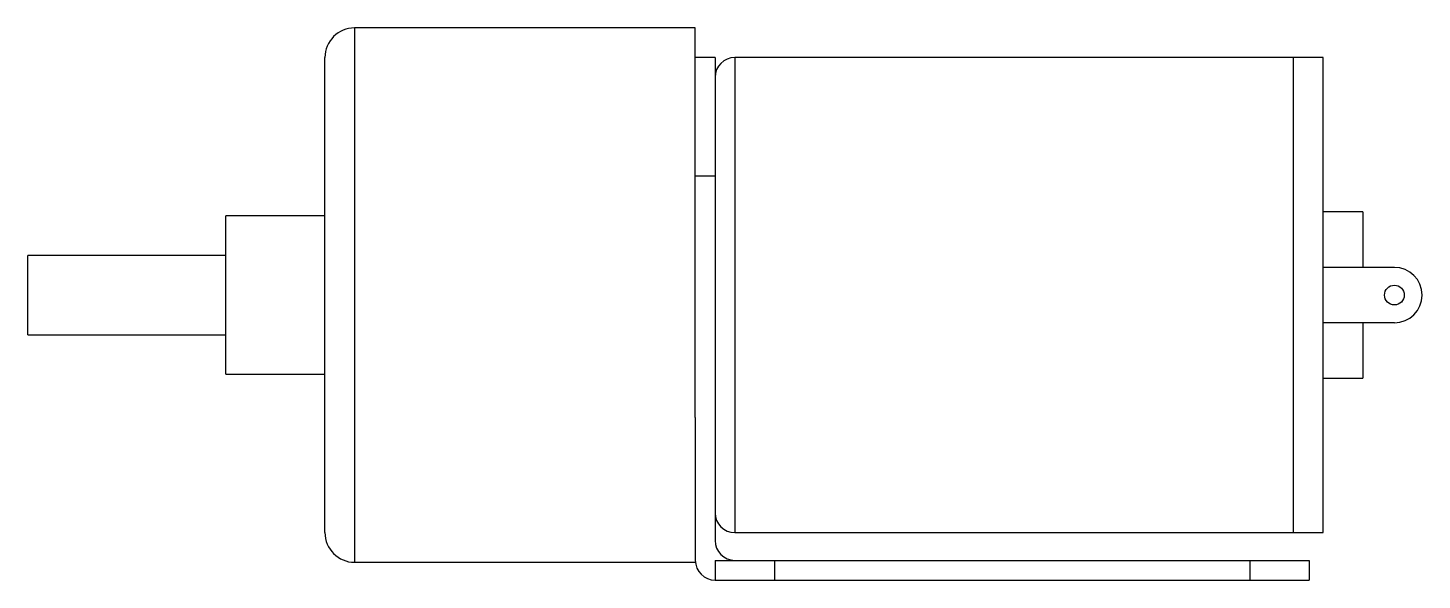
# Model space of a CAD drawing. Extents: x 0 to 132, y 0 to 185.
# Drawn here: x 61.5 to 131.9, y 157.4 to 185.3 of the extents above; entities outside this region: 2.
import ezdxf
from ezdxf.enums import TextEntityAlignment as Align

# ---------------------------------------------------------------- set-up
doc = ezdxf.new("R2010")
doc.units = 0
doc.layers.get('0').update_dxf_attribs({"linetype": 'CONTINUOUS'})

msp = doc.modelspace()

# ---------------------------------------------------------------- linework, layer by layer
at = {"color": 7, "linetype": 'CONTINUOUS'}
for p, q in [((95.22, 185.341), (78.02, 185.341)), ((95.22, 171.841), (95.22, 185.341)), ((76.52, 171.841), (76.52, 183.841)), ((96.22, 183.841), (95.22, 183.841)), ((96.22, 183.841), (96.22, 177.841)), ((125.42, 183.841), (97.22, 183.841)), ((126.92, 183.841), (125.42, 183.841)), ((125.42, 171.841), (125.42, 183.841)), ((126.92, 171.841), (126.92, 183.841)), ((96.22, 177.841), (95.22, 177.841)), ((96.22, 177.841), (96.22, 159.441)), ((128.92, 176.041), (126.92, 176.041)), ((128.92, 176.041), (128.92, 173.241)), ((76.52, 175.841), (71.52, 175.841)), ((71.52, 171.841), (71.52, 175.841)), ((71.52, 173.841), (61.52, 173.841)), ((61.52, 171.841), (61.52, 173.841)), ((130.52, 173.241), (126.92, 173.241)), ((61.52, 169.841), (61.52, 171.841)), ((71.52, 167.841), (71.52, 171.841)), ((76.52, 159.841), (76.52, 171.841)), ((95.22, 165.656), (95.22, 171.841)), ((125.42, 159.841), (125.42, 171.841)), ((126.92, 159.841), (126.92, 171.841)), ((130.52, 170.441), (126.92, 170.441)), ((128.92, 170.441), (128.92, 167.641)), ((61.52, 169.841), (71.52, 169.841)), ((71.52, 167.841), (76.52, 167.841)), ((126.92, 167.641), (128.92, 167.641)), ((95.22, 165.656), (95.22, 158.441)), ((97.22, 159.841), (125.42, 159.841)), ((125.42, 159.841), (126.92, 159.841)), ((96.22, 158.441), (96.22, 157.441)), ((96.22, 158.441), (99.22, 158.441)), ((99.22, 158.441), (99.22, 157.441)), ((99.22, 158.441), (123.22, 158.441)), ((123.22, 158.441), (123.22, 157.441)), ((123.22, 158.441), (126.22, 158.441)), ((126.22, 158.441), (126.22, 157.441)), ((78.02, 158.341), (95.22, 158.341)), ((96.22, 157.441), (99.22, 157.441)), ((99.22, 157.441), (123.22, 157.441)), ((123.22, 157.441), (126.22, 157.441))]:
    msp.add_line(p, q, dxfattribs=at)
at = {"color": 8, "linetype": 'CONTINUOUS'}
for p, q in [((78.02, 185.341), (78.02, 171.841)), ((97.22, 183.841), (97.22, 171.841)), ((78.02, 171.841), (78.02, 158.341)), ((97.22, 171.841), (97.22, 159.841))]:
    msp.add_line(p, q, dxfattribs=at)
at = {"color": 7, "linetype": 'CONTINUOUS'}
msp.add_circle((130.52, 171.841), 0.5, dxfattribs=at)
for centre, radius, start, end in [((78.02, 183.841), 1.5, 90, 180), ((97.22, 182.841), 1, 90, 180), ((130.52, 171.841), 1.4, 270, 90), ((97.22, 160.841), 1, 180, 270), ((78.02, 159.841), 1.5, 180, 270), ((97.22, 159.441), 1, 180, 270), ((96.22, 158.441), 1, 180, 270)]:
    msp.add_arc(centre, radius, start, end, dxfattribs=at)

# ---------------------------------------------------------------- texts
for s, width, p in [('Edition étudiante de SolidWorks.', 0.667188, (0, 5.449)), ('A usage universitaire uniquement.', 0.668182, (0, 0))]:
    msp.add_text(s, height=3.633, dxfattribs=dict(at, width=width)).set_placement(p, align=Align.BOTTOM_LEFT)

doc.saveas('drawing.dxf')
